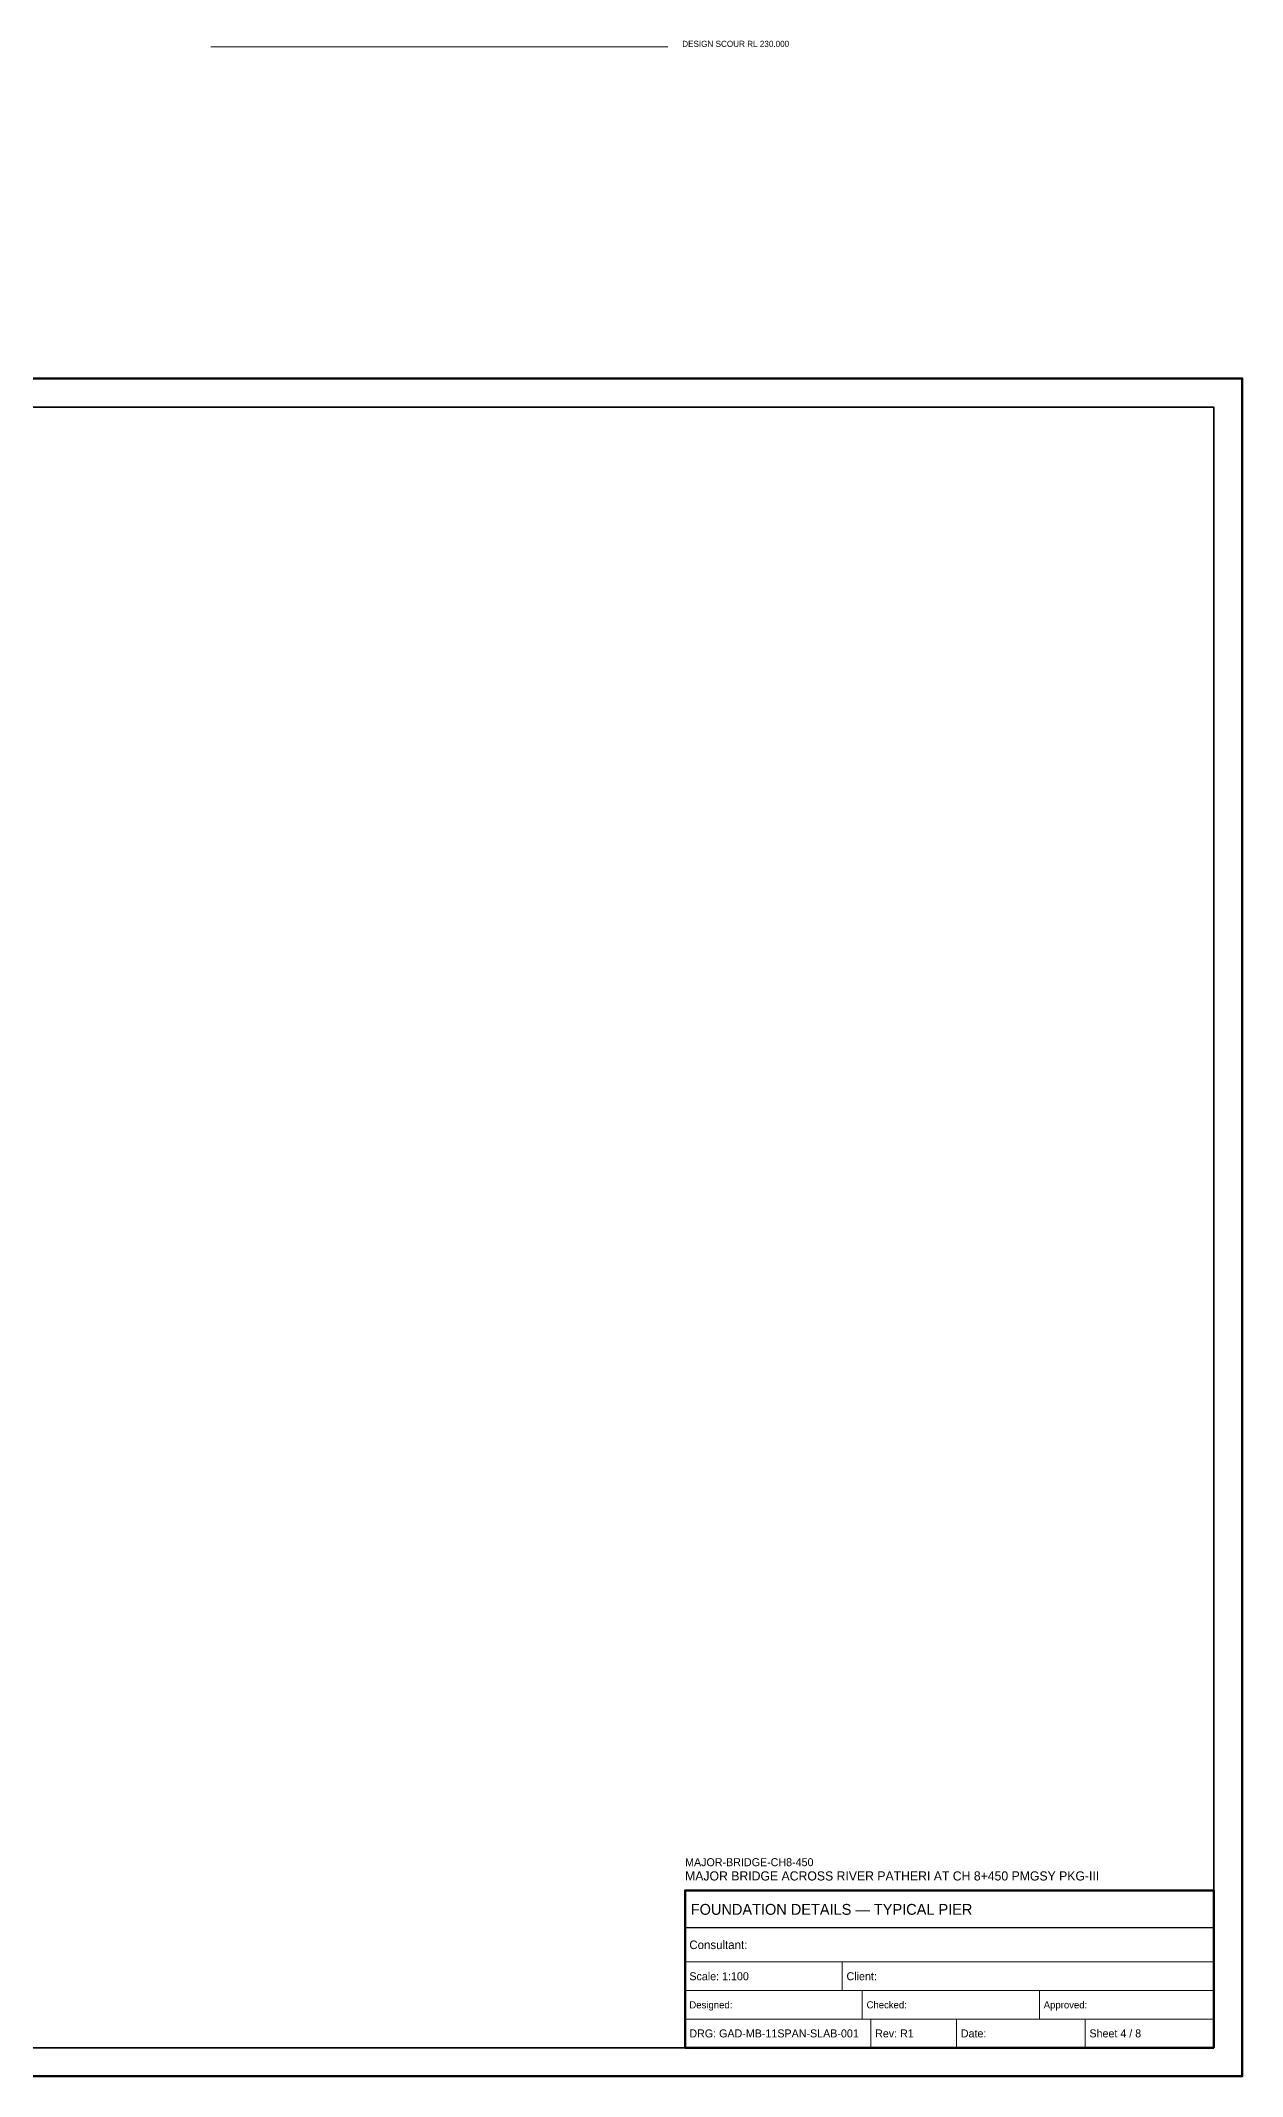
# Model space of a CAD drawing. Header units: metres. Extents: x 0 to 841, y 0 to 712.
# Drawn here: x 420 to 841, y 0 to 712 of the extents above; entities that cross this region are included whole.
import ezdxf

# ---------------------------------------------------------------- set-up
doc = ezdxf.new("R2010")
doc.units = ezdxf.units.M
doc.linetypes.add('DASHED2', pattern=[0.25, 0.1875, -0.0625])
for name, color, linetype, lineweight in [('BORDER-INNER', 7, 'Continuous', 35), ('BORDER-OUTER', 7, 'Continuous', 70), ('CIVIL-SCOUR', 1, 'DASHED2', 18), ('TEXT-TITLE', 7, 'Continuous', 25), ('TITLEBLK-BOX', 7, 'Continuous', 50), ('TITLEBLK-TEXT', 7, 'Continuous', 18)]:
    doc.layers.add(name, color=color, linetype=linetype, lineweight=lineweight)

msp = doc.modelspace()

# ---------------------------------------------------------------- linework, layer by layer
at = {"layer": 'BORDER-INNER'}
msp.add_lwpolyline([(10, 10), (831, 10), (831, 584), (10, 584), (10, 10)], dxfattribs=at)
at = {"layer": 'BORDER-OUTER'}
msp.add_lwpolyline([(0, 0), (841, 0), (841, 594), (0, 594), (0, 0)], dxfattribs=at)
at = {"layer": 'CIVIL-SCOUR', "color": 1}
msp.add_line((480, 710), (640, 710), dxfattribs=at)
at = {"layer": 'TITLEBLK-BOX', "lineweight": 50}
msp.add_lwpolyline([(646, 10), (831, 10), (831, 65), (646, 65), (646, 10)], dxfattribs=at)
at = {"layer": 'TITLEBLK-BOX', "lineweight": 30}
msp.add_lwpolyline([(646, 52), (831, 52), (831, 65), (646, 65), (646, 52)], dxfattribs=at)
at = {"layer": 'TITLEBLK-BOX', "lineweight": 18}
for points in [[(646, 40), (831, 40), (831, 52), (646, 52), (646, 40)], [(646, 30), (701, 30), (701, 40), (646, 40), (646, 30)], [(701, 30), (831, 30), (831, 40), (701, 40), (701, 30)], [(646, 20), (708, 20), (708, 30), (646, 30), (646, 20)], [(708, 20), (770, 20), (770, 30), (708, 30), (708, 20)], [(770, 20), (831, 20), (831, 30), (770, 30), (770, 20)], [(646, 10), (711, 10), (711, 20), (646, 20), (646, 10)], [(711, 10), (741, 10), (741, 20), (711, 20), (711, 10)], [(741, 10), (786, 10), (786, 20), (741, 20), (741, 10)], [(786, 10), (831, 10), (831, 20), (786, 20), (786, 10)]]:
    msp.add_lwpolyline(points, dxfattribs=at)

# ---------------------------------------------------------------- texts
at = {"layer": 'CIVIL-SCOUR', "color": 1}
msp.add_text('DESIGN SCOUR RL 230.000', height=2.125, dxfattribs=at).set_placement((645, 710))
at = {"layer": 'TEXT-TITLE'}
for s, height, p in [('MAJOR BRIDGE ACROSS RIVER PATHERI AT CH 8+450 PMGSY PKG-III', 3.2, (646, 68.5)), ('FOUNDATION DETAILS — TYPICAL PIER', 3.8, (648, 56.5))]:
    msp.add_text(s, height=height, dxfattribs=at).set_placement(p)
at = {"layer": 'TITLEBLK-TEXT'}
for s, height, p in [('MAJOR-BRIDGE-CH8-450', 2.8, (646, 73.5)), ('Consultant: ', 3, (647.5, 44.5)), ('Scale: 1:100', 2.8, (647.5, 33.6)), ('Client: ', 2.8, (702.5, 33.6)), ('Designed: ', 2.5, (647.5, 23.75)), ('Checked: ', 2.5, (709.5, 23.75)), ('Approved: ', 2.5, (771.5, 23.75)), ('DRG: GAD-MB-11SPAN-SLAB-001', 2.8, (647.5, 13.6)), ('Rev: R1', 2.8, (712.5, 13.6)), ('Date: ', 2.8, (742.5, 13.6)), ('Sheet 4 / 8', 2.8, (787.5, 13.6))]:
    msp.add_text(s, height=height, dxfattribs=at).set_placement(p)

doc.saveas('drawing.dxf')
